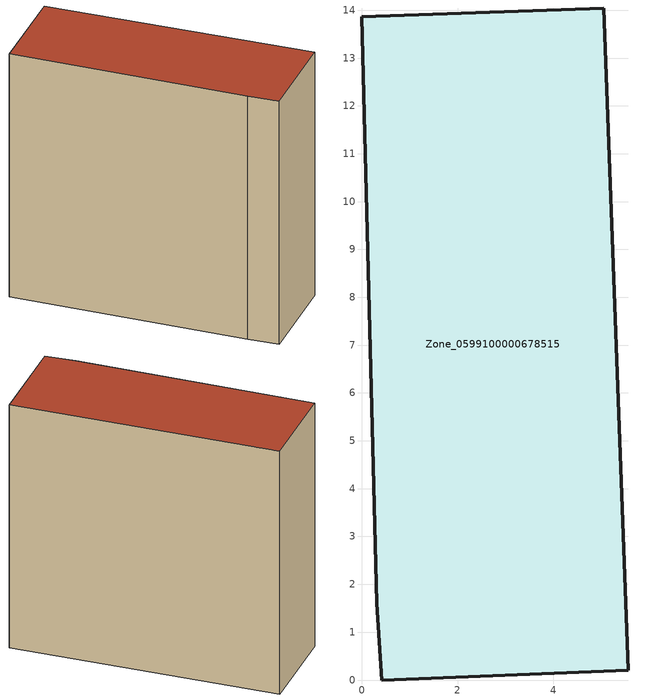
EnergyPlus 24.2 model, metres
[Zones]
Zone_0599100000678515
 floor ground (C_G): 5.05,14.05 5.56,0.2 0.41,0 0.31,1.6 0,13.86 z0
 wall outside (C_F): 0.31,1.6 0.41,0 5.56,0.2 5.05,14.05 0,13.86 0.31,1.6 z0:13.4
 roof outside (C_R): 5.56,0.2 5.05,14.05 0,13.86 0.31,1.6 0.41,0 z13.4
[BUILDING]
Pand.0599100000678515: North Axis=0; Terrain=City; Loads Convergence Tolerance Value=0.04; Temperature Convergence Tolerance Value=0.4; Solar Distribution=FullExterior; Maximum Number of Warmup Days=25; Minimum Number of Warmup Days=1
[Site:Location]
Rotterdam.The.Hague.AP_ZH_NLD Design_Conditions: Latitude=51.96; Longitude=4.45; Time Zone=1; Elevation=-4.5
[SITE:GROUNDTEMPERATURE:BUILDINGSURFACE]
18, 18, 18, 18, 18, 18, 18, 18, 18, 18, 18, 18
[MATERIAL] Thermal Absorptance=0.9; Solar Absorptance=0.7; Visible Absorptance=0.7
Name | Roughness | Thickness | Conductivity | Density | Specific Heat
G.TI.1946 | MediumSmooth | 0.15 | 1 | 540 | 1210
F.TI.1946 | Rough | 0.3 | 0.857143 | 1920 | 840
R.TI.1946 | MediumRough | 0.2 | 0.1 | 1500 | 1000
[CONSTRUCTION]
C_G: G.TI.1946
C_F: F.TI.1946
C_R: R.TI.1946
[ZONE]
Zone_0599100000678515: Type=1; Multiplier=1; Ceiling Height=Autocalculate; Volume=Autocalculate; Floor Area=autocalculate; Part of Total Floor Area=Yes
[ZONEINFILTRATION:DESIGNFLOWRATE]
Infil_Zone_0599100000678515: Zone or ZoneList or Space or SpaceList=Zone_0599100000678515; Schedule=AlwaysOn; Design Flow Rate Calculation Method=Flow/Area; Flow Rate per Floor Area=0.003; Constant Term Coefficient=1; Temperature Term Coefficient=0; Velocity Term Coefficient=0; Velocity Squared Term Coefficient=0
[HVACTEMPLATE:ZONE:IDEALLOADSAIRSYSTEM]
Zone_0599100000678515: Maximum Heating Supply Air Temperature=50; Minimum Cooling Supply Air Temperature=13; Maximum Heating Supply Air Humidity Ratio=0.0156; Minimum Cooling Supply Air Humidity Ratio=0.0077; Heating Limit=NoLimit; Cooling Limit=NoLimit; Dehumidification Control Type=ConstantSensibleHeatRatio; Cooling Sensible Heat Ratio=0.7; Dehumidification Setpoint=60; Humidification Control Type=None; Humidification Setpoint=30; Outdoor Air Method=None; Outdoor Air Flow Rate per Person=0.00944; Outdoor Air Flow Rate per Zone Floor Area=0; Outdoor Air Flow Rate per Zone=0; Demand Controlled Ventilation Type=None; Outdoor Air Economizer Type=NoEconomizer; Heat Recovery Type=None; Sensible Heat Recovery Effectiveness=0.7; Latent Heat Recovery Effectiveness=0.65
[ZONECONTROL:THERMOSTAT]
ThermostatControl_Zone_0599100000678515: Zone or ZoneList=Zone_0599100000678515; Control Type Schedule=DualSetpointControlType; Control 1=Thermostat_Zone_0599100000678515; Temperature Difference Between Cutout And Setpoint=0
[THERMOSTATSETPOINT:DUALSETPOINT]
Thermostat_Zone_0599100000678515: Heating Setpoint Temperature Schedule=HeatingSetpoint_Zone_0599100000678515; Cooling Setpoint Temperature Schedule=CoolingSetpoint_Zone_0599100000678515
[SCHEDULE:COMPACT]
HeatingSetpoint_Zone_0599100000678515: Through: 12/31, For: AllDays, Until: 24:00, 21
CoolingSetpoint_Zone_0599100000678515: Through: 12/31, For: AllDays, Until: 24:00, 24
DualSetpointControlType: Through: 12/31, For: AllDays, Until: 24:00, 4
AlwaysOn: Through: 12/31, For: AllDays, Until: 24:00, 1
